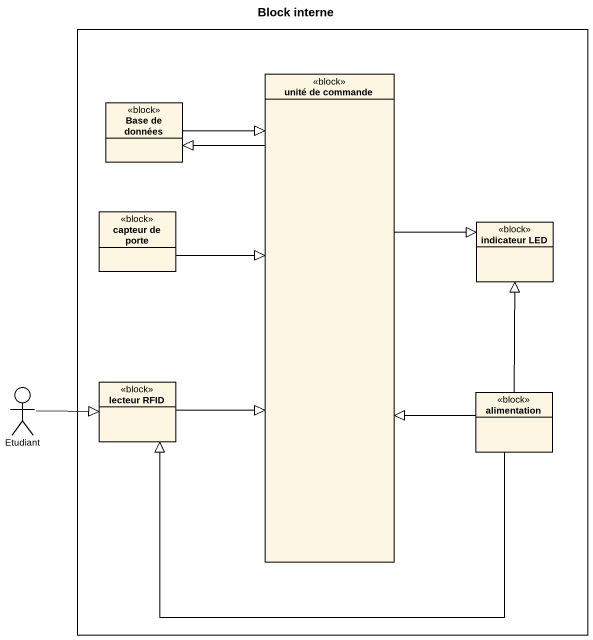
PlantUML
@startuml
title Block interne
allowmixing
hide circle
hide empty members
rectangle " " as rectangle1 {
  class "unité de commande" as unité_de_commande <<block>>
  class "Base de données" as Base_de_données <<block>>
  class "capteur de porte" as capteur_de_porte <<block>>
  class "indicateur LED" as indicateur_LED <<block>>
  class "lecteur RFID" as lecteur_RFID <<block>>
  class alimentation <<block>>
}
actor Etudiant
unité_de_commande -up-|> Base_de_données
unité_de_commande -right-|> indicateur_LED
Base_de_données --|> unité_de_commande
capteur_de_porte -right-|> unité_de_commande
Etudiant -right-|> lecteur_RFID
lecteur_RFID -right-|> unité_de_commande
alimentation -left-|> unité_de_commande
alimentation -up-|> indicateur_LED
alimentation -left-|> lecteur_RFID
@enduml
